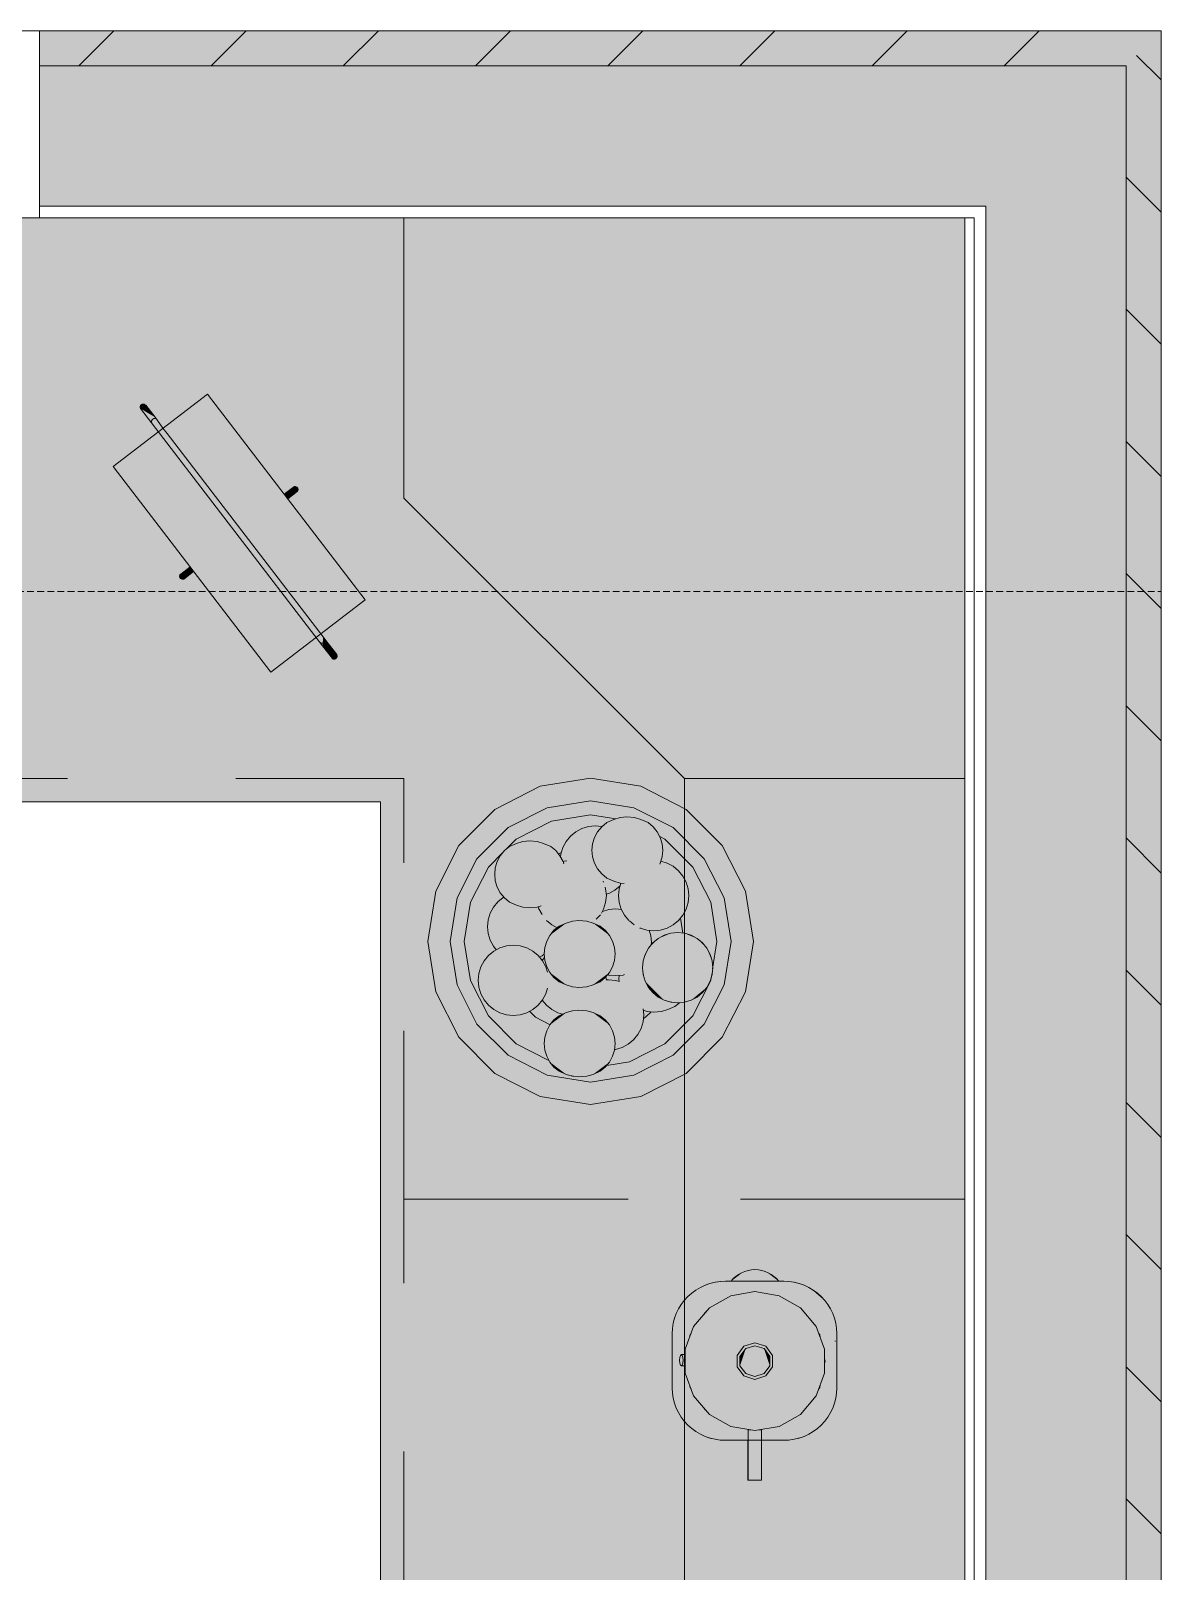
# Model space of a CAD drawing. Header units: inches. Extents: x 99 to 12024, y -5408 to 2559.
# Drawn here: x 9306.7 to 9355.1, y -4464.9 to -4399 of the extents above; entities that cross this region are included whole.
import ezdxf

# ---------------------------------------------------------------- set-up
doc = ezdxf.new("R2010")
doc.units = ezdxf.units.IN
doc.header["$LTSCALE"] = 96
doc.header["$MEASUREMENT"] = 0
doc.linetypes.add('Dash', pattern=[0.225, 0.15, -0.075])
doc.linetypes.add('Dot', pattern=[0.15, 0.075, -0.075])
for name, color, linetype, lineweight, true_color in [('Cabinets_  Base', 7, 'Dot', 5, 0xd4b6b5), ('Cabinets_ Countertops', 7, 'Continuous', 5, 0x804040), ('CAD_  Default', 7, 'Continuous', 18, 0x000000), ('Furniture_ Interior', 7, 'Continuous', 25, 0x8080c0), ('Hatch', 7, 'Continuous', 0, 0x919191)]:
    doc.layers.add(name, color=color, linetype=linetype, lineweight=lineweight, true_color=true_color)
for name, color, linetype, lineweight in [('Cabinets_  Wall', 252, 'Continuous', 5), ('Doors', 5, 'Continuous', 5), ('Fixtures_ Interior', 231, 'Continuous', 0), ('Walls_  Normal', 6, 'Continuous', 13), ('Windows', 5, 'Continuous', 5)]:
    doc.layers.add(name, color=color, linetype=linetype, lineweight=lineweight)

# ---------------------------------------------------------------- blocks, each defined once
blk = doc.blocks.new('Appliances_Small Appliances_Blender')
at = {"layer": 'Fixtures_ Interior', "color": 17, "lineweight": 0, "true_color": 0x804040, "transparency": 33554687}
for p, q in [((-1.951, 9.182), (-1.922, 9.188)), ((3.147, 4.921), (3.147, 5.028)), ((3.147, 4.276), (3.147, 4.4)), ((3.151, 4.898), (3.151, 5.028)), ((3.151, 4.276), (3.151, 4.423)), ((-0.516, 0.731), (-0.516, 0.512))]:
    blk.add_line(p, q, dxfattribs=at)
for points in [[(-5.376, 6.285, -0.414214), (-2.376, 9.285), (0.749, 9.285, -0.414214), (3.749, 6.285), (3.749, 3, -0.414214), (0.749, 0), (-2.376, 0, -0.414214), (-5.376, 3)], [(-5.376, 3.314, -0.493145), (-5.376, 6.007)]]:
    blk.add_lwpolyline(points, format="xyb", close=True, dxfattribs=at)
for points in [[(-4.543, 3.296), (-4.783, 4.66), (-4.543, 6.025), (-3.85, 7.225), (-2.789, 8.116), (-1.488, 8.59), (-0.102, 8.59), (1.199, 8.116), (2.26, 7.225), (2.953, 6.025), (3.193, 4.66), (2.953, 3.296), (2.26, 2.095), (1.199, 1.205), (-0.102, 0.731), (-1.488, 0.731), (-2.789, 1.205), (-3.85, 2.095)], [(-1.845, 4.66), (-1.644, 5.278), (-1.119, 5.659), (-0.471, 5.659), (0.054, 5.278), (0.255, 4.66), (0.054, 4.043), (-0.471, 3.661), (-1.119, 3.661), (-1.644, 4.043)], [(-1.678, 4.66), (-1.51, 5.18), (-1.068, 5.501), (-0.522, 5.501), (-0.08, 5.18), (0.088, 4.66), (-0.08, 4.141), (-0.522, 3.82), (-1.068, 3.82), (-1.51, 4.141)], [(6.04, 5.028), (6.04, 4.269), (3.749, 4.269), (3.749, 5.028)]]:
    blk.add_lwpolyline(points, close=True, dxfattribs=at)
for points in [[(-2.165, 8.344), (-2.308, 8.315), (-2.386, 8.263)], [(-0.664, 8.59), (-0.795, 8.616), (-0.926, 8.59)], [(0.796, 8.263), (0.718, 8.315), (0.575, 8.344)], [(-3.507, 7.513), (-3.59, 7.457), (-3.612, 7.425)], [(2.022, 7.425), (2.001, 7.457), (1.917, 7.513)], [(3.128, 5.028), (6.04, 5.028), (6.04, 4.276), (3.125, 4.276)], [(-3.612, 1.896), (-3.59, 1.863), (-3.507, 1.807)], [(1.917, 1.807), (2.001, 1.863), (2.022, 1.896)], [(-2.386, 1.058), (-2.308, 1.006), (-2.165, 0.977)], [(0.575, 0.977), (0.718, 1.006), (0.796, 1.058)], [(-1.165, 0.731), (-1.165, 0.512), (-1.122, 0.462), (-1.003, 0.426), (-0.841, 0.412), (-0.679, 0.426), (-0.56, 0.462), (-0.516, 0.512), (-0.56, 0.563), (-0.679, 0.599), (-0.841, 0.613), (-1.003, 0.599), (-1.122, 0.563), (-1.165, 0.512)], [(-0.926, 0.731), (-0.795, 0.705), (-0.664, 0.731)]]:
    blk.add_lwpolyline(points, dxfattribs=at)
at = {"layer": 'Fixtures_ Interior', "color": 7, "lineweight": 0, "true_color": 0xffffff, "transparency": 33554687}
for points in [[(-5.376, 6.285), (-3.524, 9.057), (-5.376, 6.285), (-2.376, 9.285)], [(-2.376, 9.285), (0.749, 9.285), (-2.376, 9.285), (-5.376, 6.285)], [(0.749, 9.285), (3.749, 6.285), (0.749, 9.285), (-5.376, 6.285)], [(-4.202, 8.665), (-3.524, 9.057), (-4.202, 8.665), (-5.376, 6.285)], [(-3.876, 8.883), (-3.524, 9.057), (-3.876, 8.883), (-4.202, 8.665)], [(-3.524, 9.057), (-2.768, 9.26), (-3.524, 9.057), (-2.376, 9.285)], [(-3.152, 9.183), (-2.768, 9.26), (-3.152, 9.183), (-3.524, 9.057)], [(0.749, 9.285), (1.897, 9.057), (0.749, 9.285), (2.575, 8.665)], [(2.575, 8.665), (2.87, 8.407), (2.575, 8.665), (0.749, 9.285)], [(0.749, 9.285), (3.347, 7.785), (0.749, 9.285), (3.521, 7.433)], [(0.749, 9.285), (3.521, 7.433), (0.749, 9.285), (3.723, 6.677)], [(0.749, 9.285), (1.141, 9.26), (0.749, 9.285), (1.897, 9.057)], [(2.87, 8.407), (3.347, 7.785), (2.87, 8.407), (0.749, 9.285)], [(3.723, 6.677), (3.749, 6.285), (3.723, 6.677), (0.749, 9.285)], [(1.141, 9.26), (1.526, 9.183), (1.141, 9.26), (1.897, 9.057)], [(1.897, 9.057), (2.249, 8.883), (1.897, 9.057), (2.575, 8.665)], [(-5.376, 6.285), (-4.974, 7.785), (-5.376, 6.285), (-4.202, 8.665)], [(-4.974, 7.785), (-4.756, 8.112), (-4.974, 7.785), (-4.202, 8.665)], [(-4.497, 8.407), (-4.202, 8.665), (-4.497, 8.407), (-4.756, 8.112)], [(-3.85, 7.225), (-2.789, 8.116), (-3.85, 7.225), (1.199, 8.116)], [(1.199, 8.116), (2.26, 7.225), (1.199, 8.116), (-3.85, 7.225)], [(-2.789, 8.116), (-1.488, 8.59), (-2.789, 8.116), (1.199, 8.116)], [(-1.488, 8.59), (-0.102, 8.59), (-1.488, 8.59), (1.199, 8.116)], [(3.129, 8.112), (3.347, 7.785), (3.129, 8.112), (2.87, 8.407)], [(-5.376, 6.285), (-5.35, 6.677), (-5.376, 6.285), (-4.974, 7.785)], [(-5.35, 6.677), (-5.148, 7.433), (-5.35, 6.677), (-4.974, 7.785)], [(-5.274, 7.062), (-5.148, 7.433), (-5.274, 7.062), (-5.35, 6.677)], [(-4.543, 6.025), (-3.85, 7.225), (-4.543, 6.025), (2.953, 6.025)], [(-3.85, 7.225), (2.26, 7.225), (-3.85, 7.225), (2.953, 6.025)], [(3.521, 7.433), (3.647, 7.062), (3.521, 7.433), (3.723, 6.677)], [(3.749, 3), (-5.376, 3), (3.749, 3), (3.749, 6.285)], [(3.749, 6.285), (-5.376, 3), (3.749, 6.285), (-5.376, 6.285)], [(-6.025, 4.439), (-6.04, 4.66), (-6.025, 4.439), (-5.376, 6.007)], [(-6.04, 4.66), (-6.025, 4.882), (-6.04, 4.66), (-5.376, 6.007)], [(-6.025, 4.439), (-5.376, 6.007), (-6.025, 4.439), (-5.911, 4.011)], [(-6.025, 4.882), (-5.911, 5.31), (-6.025, 4.882), (-5.376, 6.007)], [(-6.025, 4.882), (-5.982, 5.1), (-6.025, 4.882), (-5.911, 5.31)], [(-5.911, 4.011), (-5.376, 6.007), (-5.911, 4.011), (-5.376, 3.314)], [(-5.911, 5.31), (-5.813, 5.509), (-5.911, 5.31), (-5.376, 6.007)], [(-5.813, 5.509), (-5.689, 5.693), (-5.813, 5.509), (-5.376, 6.007)], [(-5.689, 5.693), (-5.543, 5.86), (-5.689, 5.693), (-5.376, 6.007)], [(-4.543, 6.025), (3.193, 4.66), (-4.543, 6.025), (-4.783, 4.66)], [(2.953, 6.025), (3.193, 4.66), (2.953, 6.025), (-4.543, 6.025)], [(-1.845, 4.66), (-1.644, 5.278), (-1.845, 4.66), (0.255, 4.66)], [(-1.644, 5.278), (-1.119, 5.659), (-1.644, 5.278), (-0.471, 5.659)], [(-0.471, 5.659), (0.054, 5.278), (-0.471, 5.659), (-1.644, 5.278)], [(-1.644, 5.278), (0.054, 5.278), (-1.644, 5.278), (0.255, 4.66)], [(-1.51, 5.18), (-1.068, 5.501), (-1.51, 5.18), (-0.522, 5.501)], [(-0.522, 5.501), (-0.08, 5.18), (-0.522, 5.501), (-1.51, 5.18)], [(-5.911, 4.011), (-5.982, 4.221), (-5.911, 4.011), (-6.025, 4.439)], [(-4.783, 4.66), (3.193, 4.66), (-4.783, 4.66), (-4.543, 3.296)], [(-4.543, 3.296), (3.193, 4.66), (-4.543, 3.296), (2.953, 3.296)], [(-1.644, 4.043), (-1.845, 4.66), (-1.644, 4.043), (0.255, 4.66)], [(-1.678, 4.66), (-1.51, 5.18), (-1.678, 4.66), (0.088, 4.66)], [(0.088, 4.66), (-0.08, 4.141), (0.088, 4.66), (-1.678, 4.66)], [(-1.678, 4.66), (-0.08, 4.141), (-1.678, 4.66), (-1.51, 4.141)], [(-1.644, 4.043), (0.255, 4.66), (-1.644, 4.043), (0.054, 4.043)], [(-1.51, 5.18), (-0.08, 5.18), (-1.51, 5.18), (0.088, 4.66)], [(3.749, 5.028), (6.04, 5.028), (3.749, 5.028), (6.04, 4.269)], [(3.749, 5.028), (6.04, 4.269), (3.749, 5.028), (3.749, 4.269)], [(-5.376, 3.314), (-5.543, 3.46), (-5.376, 3.314), (-5.911, 4.011)], [(-5.543, 3.46), (-5.813, 3.812), (-5.543, 3.46), (-5.911, 4.011)], [(-5.689, 3.627), (-5.813, 3.812), (-5.689, 3.627), (-5.543, 3.46)], [(0.054, 4.043), (-0.471, 3.661), (0.054, 4.043), (-1.644, 4.043)], [(-1.644, 4.043), (-0.471, 3.661), (-1.644, 4.043), (-1.119, 3.661)], [(-0.08, 4.141), (-0.522, 3.82), (-0.08, 4.141), (-1.51, 4.141)], [(-1.51, 4.141), (-0.522, 3.82), (-1.51, 4.141), (-1.068, 3.82)], [(-2.376, 0), (-5.376, 3), (-2.376, 0), (3.749, 3)], [(-5.274, 2.224), (-5.35, 2.608), (-5.274, 2.224), (-5.376, 3)], [(-4.974, 1.5), (-5.274, 2.224), (-4.974, 1.5), (-5.376, 3)], [(-2.376, 0), (-4.974, 1.5), (-2.376, 0), (-5.376, 3)], [(2.953, 3.296), (2.26, 2.095), (2.953, 3.296), (-4.543, 3.296)], [(-4.543, 3.296), (2.26, 2.095), (-4.543, 3.296), (-3.85, 2.095)], [(3.749, 3), (0.749, 0), (3.749, 3), (-2.376, 0)], [(1.141, 0.026), (0.749, 0), (1.141, 0.026), (3.749, 3)], [(3.749, 3), (1.897, 0.228), (3.749, 3), (1.141, 0.026)], [(3.749, 3), (2.575, 0.62), (3.749, 3), (1.897, 0.228)], [(3.749, 3), (2.87, 0.879), (3.749, 3), (2.575, 0.62)], [(3.347, 1.5), (2.87, 0.879), (3.347, 1.5), (3.749, 3)], [(3.723, 2.608), (3.347, 1.5), (3.723, 2.608), (3.749, 3)], [(3.521, 1.852), (3.347, 1.5), (3.521, 1.852), (3.723, 2.608)], [(3.723, 2.608), (3.647, 2.224), (3.723, 2.608), (3.521, 1.852)], [(-4.974, 1.5), (-5.148, 1.852), (-4.974, 1.5), (-5.274, 2.224)], [(-3.85, 2.095), (2.26, 2.095), (-3.85, 2.095), (1.199, 1.205)], [(-3.85, 2.095), (1.199, 1.205), (-3.85, 2.095), (-2.789, 1.205)], [(-2.376, 0), (-4.756, 1.174), (-2.376, 0), (-4.974, 1.5)], [(-2.376, 0), (-2.768, 0.026), (-2.376, 0), (-4.756, 1.174)], [(-2.768, 0.026), (-3.524, 0.228), (-2.768, 0.026), (-4.756, 1.174)], [(-4.497, 0.879), (-4.756, 1.174), (-4.497, 0.879), (-4.202, 0.62)], [(-3.524, 0.228), (-4.202, 0.62), (-3.524, 0.228), (-4.756, 1.174)], [(1.199, 1.205), (-1.488, 0.731), (1.199, 1.205), (-2.789, 1.205)], [(-0.102, 0.731), (-1.488, 0.731), (-0.102, 0.731), (1.199, 1.205)], [(3.129, 1.174), (2.87, 0.879), (3.129, 1.174), (3.347, 1.5)], [(-3.876, 0.402), (-4.202, 0.62), (-3.876, 0.402), (-3.524, 0.228)], [(-3.152, 0.102), (-3.524, 0.228), (-3.152, 0.102), (-2.768, 0.026)], [(1.897, 0.228), (1.526, 0.102), (1.897, 0.228), (1.141, 0.026)], [(2.575, 0.62), (2.249, 0.402), (2.575, 0.62), (1.897, 0.228)]]:
    blk.add_solid(points, dxfattribs=at)
blk = doc.blocks.new('Kitchen Items_Hangers & Racks_Tiered Tray')
at = {"layer": 'Furniture_ Interior', "color": 163, "lineweight": 0, "true_color": 0x8080c0, "transparency": 33554687}
for points in [[(-0.084, 5.715), (-0.084, 6.213), (-0.083, 6.239), (-0.075, 6.262), (-0.047, 6.3), (0.006, 6.332), (0.07, 6.333), (0.114, 6.31), (0.128, 6.299), (0.147, 6.278), (0.165, 6.233), (0.165, 5.715)], [(5.614, 5.709), (5.614, 0.626), (-5.477, 0.626), (-5.477, 5.709)], [(-5.199, 3.321), (5.773, 3.321), (5.973, 3.323), (6.734, 3.322), (6.793, 3.302), (6.822, 3.27), (6.825, 3.263), (6.841, 3.224), (6.844, 3.183), (6.836, 3.144), (6.822, 3.115), (6.793, 3.084), (6.749, 3.071), (6.065, 3.067), (-6.736, 3.068), (-6.782, 3.081), (-6.817, 3.112), (-6.837, 3.151), (-6.844, 3.192), (-6.837, 3.234), (-6.817, 3.274), (-6.783, 3.305), (-6.776, 3.308), (-6.72, 3.336), (-6.063, 3.336), (-5.485, 3.323)], [(0.182, 0.1), (0.165, 0.055), (0.146, 0.034), (0.131, 0.023), (0.087, 0), (0.024, 0.001), (-0.03, 0.033), (-0.058, 0.071), (-0.066, 0.094), (-0.066, 0.12), (-0.067, 0.618), (0.182, 0.618)]]:
    blk.add_lwpolyline(points, close=True, dxfattribs=at)
for points in [[(-5.95, 3.086), (-5.991, 3.095), (-6.026, 3.122), (-6.049, 3.163), (-6.057, 3.211), (-6.049, 3.259), (-6.026, 3.3), (-5.991, 3.327), (-5.95, 3.336)], [(5.886, 3.074), (5.927, 3.084), (5.962, 3.111), (5.985, 3.152), (5.993, 3.2), (5.985, 3.248), (5.962, 3.288), (5.927, 3.315), (5.886, 3.325)]]:
    blk.add_lwpolyline(points, dxfattribs=at)
at = {"layer": 'Furniture_ Interior', "color": 7, "lineweight": 0, "true_color": 0xffffff, "transparency": 33554687}
for points in [[(-0.084, 6.213), (-0.047, 6.3), (-0.084, 6.213), (0.114, 6.31)], [(0.114, 6.31), (0.165, 6.233), (0.114, 6.31), (-0.084, 6.213)], [(-0.075, 6.262), (-0.047, 6.3), (-0.075, 6.262), (-0.084, 6.213)], [(-0.084, 6.213), (-0.083, 6.239), (-0.084, 6.213), (-0.075, 6.262)], [(-0.084, 6.213), (0.165, 6.233), (-0.084, 6.213), (0.165, 5.715)], [(0.165, 5.715), (-0.084, 5.715), (0.165, 5.715), (-0.084, 6.213)], [(-0.047, 6.3), (0.006, 6.332), (-0.047, 6.3), (0.114, 6.31)], [(0.006, 6.332), (0.07, 6.333), (0.006, 6.332), (0.114, 6.31)], [(0.128, 6.299), (0.165, 6.233), (0.128, 6.299), (0.114, 6.31)], [(0.147, 6.278), (0.165, 6.233), (0.147, 6.278), (0.128, 6.299)], [(-5.477, 5.709), (5.614, 5.709), (-5.477, 5.709), (5.614, 0.626)], [(-5.477, 5.709), (5.614, 0.626), (-5.477, 5.709), (-5.477, 0.626)], [(-6.817, 3.274), (-6.776, 3.308), (-6.817, 3.274), (-6.837, 3.234)], [(-6.837, 3.234), (-6.776, 3.308), (-6.837, 3.234), (-6.736, 3.068)], [(-6.783, 3.305), (-6.776, 3.308), (-6.783, 3.305), (-6.817, 3.274)], [(-6.736, 3.068), (-6.776, 3.308), (-6.736, 3.068), (-6.72, 3.336)], [(-6.72, 3.336), (-6.063, 3.336), (-6.72, 3.336), (-6.736, 3.068)], [(-6.736, 3.068), (-6.063, 3.336), (-6.736, 3.068), (-5.485, 3.323)], [(-5.485, 3.323), (-5.199, 3.321), (-5.485, 3.323), (-6.736, 3.068)], [(6.065, 3.067), (-6.736, 3.068), (6.065, 3.067), (-5.199, 3.321)], [(5.773, 3.321), (6.065, 3.067), (5.773, 3.321), (-5.199, 3.321)], [(5.773, 3.321), (5.973, 3.323), (5.773, 3.321), (6.065, 3.067)], [(5.973, 3.323), (6.734, 3.322), (5.973, 3.323), (6.065, 3.067)], [(6.734, 3.322), (6.749, 3.071), (6.734, 3.322), (6.065, 3.067)], [(6.793, 3.302), (6.825, 3.263), (6.793, 3.302), (6.734, 3.322)], [(6.734, 3.322), (6.825, 3.263), (6.734, 3.322), (6.841, 3.224)], [(6.841, 3.224), (6.844, 3.183), (6.841, 3.224), (6.734, 3.322)], [(6.844, 3.183), (6.749, 3.071), (6.844, 3.183), (6.734, 3.322)], [(6.822, 3.27), (6.825, 3.263), (6.822, 3.27), (6.793, 3.302)], [(-6.736, 3.068), (-6.844, 3.192), (-6.736, 3.068), (-6.837, 3.234)], [(-6.837, 3.151), (-6.844, 3.192), (-6.837, 3.151), (-6.736, 3.068)], [(-6.736, 3.068), (-6.817, 3.112), (-6.736, 3.068), (-6.837, 3.151)], [(-6.782, 3.081), (-6.817, 3.112), (-6.782, 3.081), (-6.736, 3.068)], [(6.836, 3.144), (6.749, 3.071), (6.836, 3.144), (6.844, 3.183)], [(6.836, 3.144), (6.822, 3.115), (6.836, 3.144), (6.749, 3.071)], [(6.793, 3.084), (6.749, 3.071), (6.793, 3.084), (6.822, 3.115)], [(-0.066, 0.12), (-0.067, 0.618), (-0.066, 0.12), (0.182, 0.618)], [(0.182, 0.618), (0.182, 0.1), (0.182, 0.618), (-0.066, 0.12)], [(-0.058, 0.071), (-0.066, 0.094), (-0.058, 0.071), (-0.066, 0.12)], [(-0.03, 0.033), (-0.058, 0.071), (-0.03, 0.033), (-0.066, 0.12)], [(0.131, 0.023), (-0.03, 0.033), (0.131, 0.023), (-0.066, 0.12)], [(0.182, 0.1), (0.131, 0.023), (0.182, 0.1), (-0.066, 0.12)], [(0.024, 0.001), (-0.03, 0.033), (0.024, 0.001), (0.131, 0.023)], [(0.131, 0.023), (0.087, 0), (0.131, 0.023), (0.024, 0.001)], [(0.182, 0.1), (0.146, 0.034), (0.182, 0.1), (0.131, 0.023)], [(0.165, 0.055), (0.146, 0.034), (0.165, 0.055), (0.182, 0.1)]]:
    blk.add_solid(points, dxfattribs=at)
blk = doc.blocks.new('Kitchen Items_Food_Bowl of Fruit')
at = {"layer": 'Furniture_ Interior', "color": 163, "lineweight": 0, "true_color": 0x8080c0, "transparency": 33554687}
for p, q in [((-0.353, 10.919), (-0.999, 10.817)), ((-0.71, 8.836), (-0.875, 8.636)), ((-2.576, 7.506), (-2.535, 7.528)), ((-1.141, 7.39), (-0.946, 7.203)), ((1.508, 7.628), (1.659, 7.643)), ((-3.803, 5.717), (-3.74, 5.594)), ((-1.385, 4.753), (-1.481, 4.723)), ((-1.156, 4.891), (-1.395, 4.753)), ((0.813, 4.901), (0.692, 5))]:
    blk.add_line(p, q, dxfattribs=at)
for points in [[(-5.638, 2.873), (-6.628, 4.815), (-6.969, 6.969), (-6.628, 9.122), (-5.638, 11.065), (-4.096, 12.607), (-2.153, 13.596), (0, 13.938), (2.153, 13.596), (4.096, 12.607), (5.638, 11.065), (6.628, 9.122), (6.969, 6.969), (6.628, 4.815), (5.638, 2.873), (4.096, 1.331), (2.153, 0.341), (0, 0), (-2.153, 0.341), (-4.096, 1.331)], [(-5.715, 5.112), (-6.009, 6.969), (-5.715, 8.826), (-4.862, 10.501), (-3.532, 11.83), (-1.857, 12.684), (0, 12.978), (1.857, 12.684), (3.532, 11.83), (4.862, 10.501), (5.715, 8.826), (6.009, 6.969), (5.715, 5.112), (4.862, 3.437), (3.532, 2.107), (1.857, 1.254), (0, 0.96), (-1.857, 1.254), (-3.532, 2.107), (-4.862, 3.437)], [(-0.261, 10.118), (-0.347, 10.4), (-0.375, 10.693), (-0.347, 10.986), (-0.261, 11.268), (-0.122, 11.528), (0.065, 11.755), (0.292, 11.942), (0.552, 12.081), (0.834, 12.167), (1.127, 12.195), (1.42, 12.167), (1.702, 12.081), (1.962, 11.942), (2.189, 11.755), (2.376, 11.528), (2.515, 11.268), (2.6, 10.986), (2.629, 10.693), (2.6, 10.4), (2.515, 10.118), (2.376, 9.858), (2.189, 9.631), (1.962, 9.444), (1.702, 9.305), (1.42, 9.22), (1.127, 9.191), (0.834, 9.22), (0.552, 9.305), (0.292, 9.444), (0.065, 9.631), (-0.122, 9.858)], [(-0.652, 5.618), (-0.784, 5.925), (-0.865, 6.192), (-0.893, 6.471), (-0.865, 6.809), (-0.784, 7.076), (-0.652, 7.383), (-0.475, 7.599), (-0.258, 7.776), (-0.012, 7.908), (0.256, 7.99), (0.535, 8.017), (0.813, 7.99), (1.081, 7.908), (1.327, 7.776), (1.544, 7.599), (1.721, 7.383), (1.853, 7.076), (1.934, 6.809), (1.962, 6.471), (1.934, 6.192), (1.853, 5.925), (1.721, 5.618), (1.544, 5.402), (1.327, 5.225), (1.081, 5.093), (0.813, 5.012), (0.535, 4.984), (0.256, 5.012), (-0.012, 5.093), (-0.258, 5.225), (-0.475, 5.402)], [(3.569, 5.225), (3.353, 5.402), (3.175, 5.618), (3.043, 5.925), (2.962, 6.192), (2.935, 6.471), (2.962, 6.809), (3.043, 7.076), (3.175, 7.383), (3.353, 7.599), (3.569, 7.776), (3.816, 7.908), (4.084, 7.99), (4.362, 8.017), (4.64, 7.99), (4.908, 7.908), (5.155, 7.776), (5.371, 7.599), (5.549, 7.383), (5.681, 7.076), (5.762, 6.809), (5.789, 6.471), (5.762, 6.192), (5.681, 5.925), (5.549, 5.618), (5.371, 5.402), (5.155, 5.225), (4.908, 5.093), (4.64, 5.012), (4.362, 4.984), (4.084, 5.012), (3.816, 5.093)]]:
    blk.add_lwpolyline(points, close=True, dxfattribs=at)
for points in [[(-4.488, 9.926), (-4.375, 10.147), (-3.179, 11.344), (-1.671, 12.112), (0, 12.377), (1.172, 12.191)], [(1.522, 12.136), (1.671, 12.112), (3.179, 11.344), (4.375, 10.147), (5.143, 8.64), (5.299, 7.658)], [(-3.429, 9.977), (-3.348, 10.246), (-3.209, 10.506), (-3.022, 10.733), (-2.794, 10.92), (-2.535, 11.059), (-2.253, 11.144), (-1.96, 11.173), (-1.667, 11.144), (-1.385, 11.059), (-1.125, 10.92), (-0.897, 10.733), (-0.71, 10.506), (-0.572, 10.246), (-0.486, 9.964), (-0.457, 9.671), (-0.486, 9.378), (-0.572, 9.096), (-0.582, 9.076)], [(2.622, 10.769), (2.779, 10.577), (2.911, 10.271), (2.992, 10.003), (3.02, 9.665), (2.992, 9.387), (2.943, 9.224)], [(-2.477, 8.399), (-2.493, 8.236), (-2.574, 7.969), (-2.706, 7.662), (-2.884, 7.446), (-3.1, 7.269), (-3.347, 7.137), (-3.615, 7.056), (-3.893, 7.028), (-4.171, 7.056), (-4.439, 7.137), (-4.686, 7.269), (-4.902, 7.446), (-5.08, 7.662), (-5.212, 7.969), (-5.293, 8.236), (-5.32, 8.515), (-5.293, 8.853), (-5.212, 9.12), (-5.08, 9.427), (-4.902, 9.643), (-4.686, 9.82), (-4.439, 9.952), (-4.171, 10.033), (-3.893, 10.061), (-3.615, 10.033), (-3.347, 9.952), (-3.298, 9.926)], [(-0.476, 9.478), (-0.243, 9.549), (0.036, 9.576), (0.144, 9.566)], [(2.875, 9.217), (3.141, 9.243), (3.434, 9.214), (3.716, 9.129), (3.975, 8.99), (4.203, 8.803), (4.39, 8.576), (4.529, 8.316), (4.614, 8.034), (4.618, 7.992)], [(3.289, 9.229), (3.241, 9.324), (3.009, 9.556)], [(-0.897, 8.609), (-1.125, 8.422), (-1.385, 8.283), (-1.667, 8.198), (-1.96, 8.169), (-2.253, 8.198), (-2.49, 8.27)], [(-3.933, 3.348), (-4.375, 3.79), (-5.143, 5.298), (-5.408, 6.969), (-5.237, 8.051)], [(-2.379, 8.236), (-2.372, 8.23), (-2.185, 8.002), (-2.046, 7.743), (-2.015, 7.637)], [(-1.277, 7.471), (-1.283, 7.484), (-1.364, 7.752), (-1.391, 8.03), (-1.37, 8.291)], [(1.42, 8.419), (1.436, 8.368), (1.463, 8.03), (1.436, 7.752), (1.42, 7.701)], [(1.715, 8.191), (1.593, 8.179), (1.45, 8.193)], [(1.648, 7.642), (1.639, 7.741), (1.667, 8.034), (1.719, 8.203)], [(-3.614, 5.683), (-3.728, 5.694), (-4.009, 5.78), (-4.269, 5.919), (-4.497, 6.105), (-4.684, 6.333), (-4.822, 6.593), (-4.908, 6.875), (-4.937, 7.168), (-4.909, 7.454)], [(-2.315, 7.595), (-2.253, 7.614), (-1.96, 7.643), (-1.667, 7.614), (-1.385, 7.528), (-1.201, 7.43)], [(-3.415, 5.789), (-3.433, 5.847), (-3.444, 5.958)], [(-1.518, 4.847), (-1.47, 4.689), (-1.443, 4.351), (-1.47, 4.073), (-1.552, 3.805), (-1.683, 3.499), (-1.861, 3.283), (-2.077, 3.105), (-2.324, 2.973), (-2.592, 2.892), (-2.87, 2.865), (-3.149, 2.892), (-3.416, 2.973), (-3.663, 3.105), (-3.879, 3.283), (-4.057, 3.499), (-4.189, 3.805), (-4.27, 4.073), (-4.297, 4.351), (-4.27, 4.689), (-4.189, 4.957), (-4.057, 5.263), (-3.879, 5.479), (-3.663, 5.657), (-3.416, 5.789), (-3.319, 5.818)], [(-0.586, 5.538), (-0.71, 5.306), (-0.888, 5.089)], [(3.109, 5.771), (3.047, 5.566), (2.908, 5.306), (2.721, 5.078), (2.505, 4.901)], [(5.088, 5.189), (4.375, 3.79), (3.179, 2.594), (1.671, 1.826), (0, 1.561), (-1.671, 1.826), (-3.179, 2.594), (-3.814, 3.229)], [(1.998, 5.12), (2.234, 5.049), (2.494, 4.91), (2.721, 4.723), (2.908, 4.496), (3.047, 4.236), (3.133, 3.954), (3.161, 3.661), (3.133, 3.368), (3.047, 3.086), (2.908, 2.826), (2.721, 2.599), (2.494, 2.412), (2.234, 2.273), (1.952, 2.188), (1.659, 2.159), (1.366, 2.188), (1.084, 2.273), (0.824, 2.412), (0.597, 2.599), (0.41, 2.826), (0.271, 3.086), (0.186, 3.368), (0.157, 3.661), (0.186, 3.954), (0.271, 4.236), (0.41, 4.496), (0.597, 4.723), (0.824, 4.91), (1.084, 5.049), (1.32, 5.12)], [(0.546, 4.985), (0.621, 4.893), (0.677, 4.789)], [(2.983, 4.356), (3.241, 4.614), (3.557, 5.234)], [(0.354, 2.931), (0.207, 2.81), (-0.053, 2.671), (-0.335, 2.585), (-0.628, 2.557), (-0.921, 2.585), (-1.203, 2.671), (-1.462, 2.81), (-1.69, 2.997), (-1.877, 3.224), (-1.894, 3.256)]]:
    blk.add_lwpolyline(points, dxfattribs=at)
at = {"layer": 'Furniture_ Interior', "color": 7, "lineweight": 0, "true_color": 0xffffff, "transparency": 33554687}
for points in [[(-2.153, 13.596), (0, 13.938), (-2.153, 13.596), (5.638, 11.065)], [(0, 13.938), (2.153, 13.596), (0, 13.938), (5.638, 11.065)], [(-4.096, 12.607), (-2.153, 13.596), (-4.096, 12.607), (-5.638, 11.065)], [(-5.638, 11.065), (-2.153, 13.596), (-5.638, 11.065), (5.638, 11.065)], [(4.096, 12.607), (5.638, 11.065), (4.096, 12.607), (2.153, 13.596)], [(-3.532, 11.83), (0, 12.978), (-3.532, 11.83), (-5.715, 8.826)], [(0, 12.978), (3.532, 11.83), (0, 12.978), (-5.715, 8.826)], [(-1.857, 12.684), (0, 12.978), (-1.857, 12.684), (-3.532, 11.83)], [(1.857, 12.684), (3.532, 11.83), (1.857, 12.684), (0, 12.978)], [(-0.122, 11.528), (0.065, 11.755), (-0.122, 11.528), (0.292, 11.942)], [(0.292, 11.942), (2.629, 10.693), (0.292, 11.942), (-0.122, 11.528)], [(0.834, 12.167), (1.127, 12.195), (0.834, 12.167), (0.292, 11.942)], [(1.127, 12.195), (1.702, 12.081), (1.127, 12.195), (0.292, 11.942)], [(0.292, 11.942), (0.552, 12.081), (0.292, 11.942), (0.834, 12.167)], [(0.292, 11.942), (1.702, 12.081), (0.292, 11.942), (2.6, 10.986)], [(2.6, 10.986), (2.629, 10.693), (2.6, 10.986), (0.292, 11.942)], [(1.42, 12.167), (1.702, 12.081), (1.42, 12.167), (1.127, 12.195)], [(1.962, 11.942), (2.6, 10.986), (1.962, 11.942), (1.702, 12.081)], [(1.962, 11.942), (2.189, 11.755), (1.962, 11.942), (2.376, 11.528)], [(1.962, 11.942), (2.376, 11.528), (1.962, 11.942), (2.515, 11.268)], [(2.515, 11.268), (2.6, 10.986), (2.515, 11.268), (1.962, 11.942)], [(-4.862, 10.501), (-3.532, 11.83), (-4.862, 10.501), (-5.715, 8.826)], [(-5.715, 8.826), (3.532, 11.83), (-5.715, 8.826), (5.715, 8.826)], [(-0.347, 10.986), (-0.122, 11.528), (-0.347, 10.986), (-0.375, 10.693)], [(-0.375, 10.693), (-0.122, 11.528), (-0.375, 10.693), (-0.122, 9.858)], [(-0.347, 10.986), (-0.261, 11.268), (-0.347, 10.986), (-0.122, 11.528)], [(-0.122, 9.858), (-0.122, 11.528), (-0.122, 9.858), (2.629, 10.693)], [(4.862, 10.501), (5.715, 8.826), (4.862, 10.501), (3.532, 11.83)], [(-6.628, 9.122), (-5.638, 11.065), (-6.628, 9.122), (-6.969, 6.969)], [(-6.969, 6.969), (-5.638, 11.065), (-6.969, 6.969), (5.638, 11.065)], [(-6.969, 6.969), (5.638, 11.065), (-6.969, 6.969), (0, 0)], [(-0.347, 10.4), (-0.375, 10.693), (-0.347, 10.4), (-0.122, 9.858)], [(2.629, 10.693), (2.515, 10.118), (2.629, 10.693), (-0.122, 9.858)], [(5.638, 11.065), (5.638, 2.873), (5.638, 11.065), (0, 0)], [(2.6, 10.4), (2.515, 10.118), (2.6, 10.4), (2.629, 10.693)], [(6.628, 9.122), (6.969, 6.969), (6.628, 9.122), (5.638, 11.065)], [(6.969, 6.969), (5.638, 2.873), (6.969, 6.969), (5.638, 11.065)], [(-0.122, 9.858), (-0.261, 10.118), (-0.122, 9.858), (-0.347, 10.4)], [(-0.122, 9.858), (2.515, 10.118), (-0.122, 9.858), (0.292, 9.444)], [(2.515, 10.118), (1.702, 9.305), (2.515, 10.118), (0.292, 9.444)], [(1.962, 9.444), (1.702, 9.305), (1.962, 9.444), (2.515, 10.118)], [(2.515, 10.118), (2.376, 9.858), (2.515, 10.118), (1.962, 9.444)], [(0.292, 9.444), (0.065, 9.631), (0.292, 9.444), (-0.122, 9.858)], [(0.834, 9.22), (0.292, 9.444), (0.834, 9.22), (1.127, 9.191)], [(1.127, 9.191), (0.292, 9.444), (1.127, 9.191), (1.702, 9.305)], [(0.834, 9.22), (0.552, 9.305), (0.834, 9.22), (0.292, 9.444)], [(1.42, 9.22), (1.127, 9.191), (1.42, 9.22), (1.702, 9.305)], [(2.376, 9.858), (2.189, 9.631), (2.376, 9.858), (1.962, 9.444)], [(-6.009, 6.969), (-5.715, 8.826), (-6.009, 6.969), (-5.715, 5.112)], [(-5.715, 5.112), (-5.715, 8.826), (-5.715, 5.112), (5.715, 8.826)], [(5.715, 8.826), (5.715, 5.112), (5.715, 8.826), (-5.715, 5.112)], [(6.009, 6.969), (5.715, 5.112), (6.009, 6.969), (5.715, 8.826)], [(0.256, 7.99), (0.535, 8.017), (0.256, 7.99), (-0.784, 7.076)], [(0.535, 8.017), (1.853, 7.076), (0.535, 8.017), (-0.784, 7.076)], [(-0.784, 7.076), (-0.012, 7.908), (-0.784, 7.076), (0.256, 7.99)], [(-0.258, 7.776), (-0.012, 7.908), (-0.258, 7.776), (-0.784, 7.076)], [(0.813, 7.99), (1.853, 7.076), (0.813, 7.99), (0.535, 8.017)], [(0.813, 7.99), (1.081, 7.908), (0.813, 7.99), (1.853, 7.076)], [(1.327, 7.776), (1.853, 7.076), (1.327, 7.776), (1.081, 7.908)], [(4.084, 7.99), (4.362, 8.017), (4.084, 7.99), (3.043, 7.076)], [(4.362, 8.017), (5.681, 7.076), (4.362, 8.017), (3.043, 7.076)], [(3.043, 7.076), (3.816, 7.908), (3.043, 7.076), (4.084, 7.99)], [(3.043, 7.076), (3.569, 7.776), (3.043, 7.076), (3.816, 7.908)], [(4.64, 7.99), (5.681, 7.076), (4.64, 7.99), (4.362, 8.017)], [(4.64, 7.99), (4.908, 7.908), (4.64, 7.99), (5.681, 7.076)], [(5.155, 7.776), (5.681, 7.076), (5.155, 7.776), (4.908, 7.908)], [(-0.784, 7.076), (-0.475, 7.599), (-0.784, 7.076), (-0.258, 7.776)], [(-0.784, 7.076), (-0.652, 7.383), (-0.784, 7.076), (-0.475, 7.599)], [(1.327, 7.776), (1.544, 7.599), (1.327, 7.776), (1.853, 7.076)], [(1.721, 7.383), (1.853, 7.076), (1.721, 7.383), (1.544, 7.599)], [(3.353, 7.599), (3.569, 7.776), (3.353, 7.599), (3.043, 7.076)], [(3.043, 7.076), (3.175, 7.383), (3.043, 7.076), (3.353, 7.599)], [(5.155, 7.776), (5.371, 7.599), (5.155, 7.776), (5.681, 7.076)], [(5.549, 7.383), (5.681, 7.076), (5.549, 7.383), (5.371, 7.599)], [(-6.628, 4.815), (-6.969, 6.969), (-6.628, 4.815), (-5.638, 2.873)], [(-5.638, 2.873), (-6.969, 6.969), (-5.638, 2.873), (0, 0)], [(-0.893, 6.471), (-0.865, 6.809), (-0.893, 6.471), (1.962, 6.471)], [(-0.865, 6.809), (-0.784, 7.076), (-0.865, 6.809), (1.853, 7.076)], [(1.853, 7.076), (1.934, 6.809), (1.853, 7.076), (-0.865, 6.809)], [(-0.865, 6.809), (1.934, 6.809), (-0.865, 6.809), (1.962, 6.471)], [(2.935, 6.471), (2.962, 6.809), (2.935, 6.471), (5.789, 6.471)], [(2.962, 6.809), (3.043, 7.076), (2.962, 6.809), (5.681, 7.076)], [(5.681, 7.076), (5.762, 6.809), (5.681, 7.076), (2.962, 6.809)], [(2.962, 6.809), (5.762, 6.809), (2.962, 6.809), (5.789, 6.471)], [(6.628, 4.815), (5.638, 2.873), (6.628, 4.815), (6.969, 6.969)], [(-0.893, 6.471), (1.962, 6.471), (-0.893, 6.471), (-0.865, 6.192)], [(-0.865, 6.192), (1.962, 6.471), (-0.865, 6.192), (1.934, 6.192)], [(1.934, 6.192), (1.853, 5.925), (1.934, 6.192), (-0.865, 6.192)], [(-0.865, 6.192), (1.853, 5.925), (-0.865, 6.192), (-0.784, 5.925)], [(-0.475, 5.402), (-0.652, 5.618), (-0.475, 5.402), (-0.784, 5.925)], [(-0.784, 5.925), (1.853, 5.925), (-0.784, 5.925), (0.535, 4.984)], [(0.535, 4.984), (0.256, 5.012), (0.535, 4.984), (-0.784, 5.925)], [(-0.784, 5.925), (0.256, 5.012), (-0.784, 5.925), (-0.012, 5.093)], [(-0.012, 5.093), (-0.258, 5.225), (-0.012, 5.093), (-0.784, 5.925)], [(-0.784, 5.925), (-0.258, 5.225), (-0.784, 5.925), (-0.475, 5.402)], [(1.853, 5.925), (0.813, 5.012), (1.853, 5.925), (0.535, 4.984)], [(1.081, 5.093), (0.813, 5.012), (1.081, 5.093), (1.853, 5.925)], [(1.853, 5.925), (1.327, 5.225), (1.853, 5.925), (1.081, 5.093)], [(1.544, 5.402), (1.327, 5.225), (1.544, 5.402), (1.853, 5.925)], [(1.853, 5.925), (1.721, 5.618), (1.853, 5.925), (1.544, 5.402)], [(2.935, 6.471), (5.789, 6.471), (2.935, 6.471), (2.962, 6.192)], [(2.962, 6.192), (5.789, 6.471), (2.962, 6.192), (5.681, 5.925)], [(3.043, 5.925), (2.962, 6.192), (3.043, 5.925), (5.681, 5.925)], [(3.353, 5.402), (3.175, 5.618), (3.353, 5.402), (3.043, 5.925)], [(3.569, 5.225), (3.353, 5.402), (3.569, 5.225), (3.043, 5.925)], [(3.816, 5.093), (3.569, 5.225), (3.816, 5.093), (3.043, 5.925)], [(5.681, 5.925), (4.362, 4.984), (5.681, 5.925), (3.043, 5.925)], [(3.043, 5.925), (4.362, 4.984), (3.043, 5.925), (4.084, 5.012)], [(3.816, 5.093), (3.043, 5.925), (3.816, 5.093), (4.084, 5.012)], [(4.64, 5.012), (4.362, 4.984), (4.64, 5.012), (5.681, 5.925)], [(5.681, 5.925), (4.908, 5.093), (5.681, 5.925), (4.64, 5.012)], [(5.681, 5.925), (5.155, 5.225), (5.681, 5.925), (4.908, 5.093)], [(5.371, 5.402), (5.155, 5.225), (5.371, 5.402), (5.681, 5.925)], [(5.681, 5.925), (5.549, 5.618), (5.681, 5.925), (5.371, 5.402)], [(5.789, 6.471), (5.762, 6.192), (5.789, 6.471), (5.681, 5.925)], [(-5.715, 5.112), (5.715, 5.112), (-5.715, 5.112), (3.532, 2.107)], [(-5.715, 5.112), (3.532, 2.107), (-5.715, 5.112), (-3.532, 2.107)], [(-4.862, 3.437), (-5.715, 5.112), (-4.862, 3.437), (-3.532, 2.107)], [(4.862, 3.437), (3.532, 2.107), (4.862, 3.437), (5.715, 5.112)], [(-5.638, 2.873), (0, 0), (-5.638, 2.873), (-2.153, 0.341)], [(-4.096, 1.331), (-5.638, 2.873), (-4.096, 1.331), (-2.153, 0.341)], [(2.153, 0.341), (0, 0), (2.153, 0.341), (5.638, 2.873)], [(4.096, 1.331), (2.153, 0.341), (4.096, 1.331), (5.638, 2.873)], [(3.532, 2.107), (-1.857, 1.254), (3.532, 2.107), (-3.532, 2.107)], [(1.857, 1.254), (-1.857, 1.254), (1.857, 1.254), (3.532, 2.107)], [(1.857, 1.254), (0, 0.96), (1.857, 1.254), (-1.857, 1.254)]]:
    blk.add_solid(points, dxfattribs=at)

msp = doc.modelspace()

# ---------------------------------------------------------------- linework, layer by layer
at = {"layer": 'Cabinets_  Base', "transparency": 33554687}
for p, q in [((9304.71, -4407), (9346.71, -4407)), ((9346.71, -4407), (9346.71, -4449)), ((9322.71, -4431), (9304.71, -4431)), ((9322.71, -4449), (9322.71, -4431)), ((9322.71, -4467), (9322.71, -4449)), ((9322.71, -4449), (9346.71, -4449)), ((9346.71, -4449), (9346.71, -4467))]:
    msp.add_line(p, q, dxfattribs=at)
for points in [[(9304.71, -4407), (9346.71, -4407), (9346.71, -4449), (9322.71, -4449), (9322.71, -4431), (9304.71, -4431)], [(9346.71, -4449), (9346.71, -4467), (9322.71, -4467), (9322.71, -4449)]]:
    msp.add_lwpolyline(points, close=True, dxfattribs=at)
at = {"layer": 'Cabinets_  Base', "color": 252, "true_color": 0x949494, "transparency": 33554623}
for points in [[(9346.71, -4407), (9322.71, -4431), (9346.71, -4407), (9304.71, -4407)], [(9304.71, -4407), (9322.71, -4431), (9304.71, -4407), (9304.71, -4431)], [(9346.71, -4449), (9322.71, -4431), (9346.71, -4449), (9346.71, -4407)], [(9322.71, -4449), (9322.71, -4431), (9322.71, -4449), (9346.71, -4449)], [(9346.71, -4467), (9322.71, -4467), (9346.71, -4467), (9346.71, -4449)], [(9346.71, -4449), (9322.71, -4467), (9346.71, -4449), (9322.71, -4449)]]:
    msp.add_solid(points, dxfattribs=at)
at = {"layer": 'Cabinets_  Wall', "transparency": 33554687}
for p, q in [((9322.71, -4419), (9322.71, -4407)), ((9322.71, -4407), (9346.71, -4407)), ((9346.71, -4407), (9346.71, -4431)), ((9334.71, -4431), (9322.71, -4419)), ((9334.71, -4467), (9334.71, -4431)), ((9334.71, -4431), (9346.71, -4431)), ((9346.71, -4431), (9346.71, -4467))]:
    msp.add_line(p, q, dxfattribs=at)
for points in [[(9322.71, -4407), (9346.71, -4407), (9346.71, -4431), (9334.71, -4431), (9322.71, -4419)], [(9346.71, -4431), (9346.71, -4467), (9334.71, -4467), (9334.71, -4431)]]:
    msp.add_lwpolyline(points, close=True, dxfattribs=at)
at = {"layer": 'Cabinets_  Wall', "color": 252, "true_color": 0x949494, "transparency": 33554687}
for points in [[(9322.71, -4419), (9322.71, -4407), (9322.71, -4419), (9346.71, -4407)], [(9322.71, -4419), (9346.71, -4407), (9322.71, -4419), (9334.71, -4431)], [(9346.71, -4407), (9346.71, -4431), (9346.71, -4407), (9334.71, -4431)], [(9346.71, -4467), (9334.71, -4467), (9346.71, -4467), (9346.71, -4431)], [(9346.71, -4431), (9334.71, -4467), (9346.71, -4431), (9334.71, -4431)]]:
    msp.add_solid(points, dxfattribs=at)
at = {"layer": 'Cabinets_ Countertops', "transparency": 33554687}
msp.add_lwpolyline([(9321.71, -4467), (9321.71, -4432), (9304.71, -4432), (9304.71, -4407), (9346.71, -4407), (9346.71, -4467)], close=True, dxfattribs=at)
at = {"layer": 'CAD_  Default', "transparency": 33554687}
msp.add_lwpolyline([(9321.71, -4467), (9321.71, -4432), (9304.71, -4432), (9304.71, -4407), (9346.71, -4407), (9346.71, -4467)], close=True, dxfattribs=at)
at = {"layer": 'CAD_  Default', "color": 252, "true_color": 0x949494, "transparency": 33554623}
for points in [[(9321.71, -4432), (9304.71, -4432), (9321.71, -4432), (9304.71, -4407)], [(9304.71, -4407), (9346.71, -4407), (9304.71, -4407), (9321.71, -4432)], [(9321.71, -4432), (9346.71, -4407), (9321.71, -4432), (9346.71, -4467)], [(9346.71, -4467), (9321.71, -4467), (9346.71, -4467), (9321.71, -4432)]]:
    msp.add_solid(points, dxfattribs=at)
at = {"layer": 'Doors', "linetype": 'Dash', "ltscale": 0.02, "transparency": 33554687}
msp.add_line((7915.116, -4423), (9355.116, -4423), dxfattribs=at)
at = {"layer": 'Hatch', "color": 1, "transparency": 33554687}
for p, q in [((9308.801, -4400.5), (9310.301, -4399)), ((9314.458, -4400.5), (9315.958, -4399)), ((9320.115, -4400.5), (9321.615, -4399)), ((9325.772, -4400.5), (9327.272, -4399)), ((9331.428, -4400.5), (9332.928, -4399)), ((9337.085, -4400.5), (9338.585, -4399)), ((9342.742, -4400.5), (9344.242, -4399)), ((9348.399, -4400.5), (9349.899, -4399)), ((9355.116, -4401.101), (9354.066, -4400.051)), ((9353.616, -4405.258), (9355.116, -4406.758)), ((9353.616, -4410.915), (9355.116, -4412.415)), ((9353.616, -4416.572), (9355.116, -4418.072)), ((9355.116, -4423.728), (9353.616, -4422.228)), ((9355.116, -4429.385), (9353.616, -4427.885)), ((9353.616, -4433.542), (9355.116, -4435.042)), ((9353.616, -4439.199), (9355.116, -4440.699)), ((9353.616, -4444.856), (9355.116, -4446.356)), ((9353.616, -4450.513), (9355.116, -4452.013)), ((9353.616, -4456.17), (9355.116, -4457.67)), ((9353.616, -4461.826), (9355.116, -4463.326))]:
    msp.add_line(p, q, dxfattribs=at)
at = {"layer": 'Walls_  Normal', "transparency": 33554687}
for p, q in [((9307.116, -4399), (9355.116, -4399)), ((9307.116, -4399), (9307.116, -4407)), ((9355.116, -4399), (9355.116, -4699)), ((9307.116, -4400.5), (9347.616, -4400.5)), ((9307.116, -4400.5), (9307.116, -4406.5)), ((9353.616, -4400.5), (9347.616, -4400.5)), ((9353.616, -4400.5), (9353.616, -4699)), ((9307.116, -4406.5), (9347.616, -4406.5)), ((9347.616, -4406.5), (9347.616, -4566)), ((9307.116, -4407), (9347.116, -4407)), ((9347.116, -4407), (9347.116, -4565.5))]:
    msp.add_line(p, q, dxfattribs=at)
at = {"layer": 'Walls_  Normal', "color": 252, "true_color": 0x949494, "transparency": 33554687}
for points in [[(9307.116, -4399), (9355.116, -4399), (9307.116, -4400.5), (9353.616, -4400.5)], [(9355.116, -4399), (9355.116, -4699), (9353.616, -4400.5), (9353.616, -4699)], [(9307.116, -4400.5), (9347.616, -4400.5), (9307.116, -4406.5), (9347.616, -4406.5)], [(9353.616, -4400.5), (9353.616, -4699), (9347.616, -4400.5), (9347.616, -4699)]]:
    msp.add_solid(points, dxfattribs=at)
at = {"layer": 'Windows', "transparency": 33554687}
for p, q in [((9271.116, -4399), (9307.116, -4399)), ((9307.116, -4399), (9306.366, -4399)), ((9307.116, -4399), (9307.116, -4407)), ((9271.116, -4407), (9307.116, -4407)), ((9307.116, -4407), (9306.366, -4407))]:
    msp.add_line(p, q, dxfattribs=at)

# ---------------------------------------------------------------- block references
at = {"layer": 'Fixtures_ Interior', "transparency": 33554687, "xscale": 0.7461140155792236, "yscale": 0.7588075399398804, "rotation": 269.9999999999999}
msp.add_blockref('Appliances_Small Appliances_Blender', (9334.192, -4456.522), dxfattribs=at)
at = {"layer": 'Furniture_ Interior', "transparency": 33554687, "rotation": 307.4999999999999}
msp.add_blockref('Kitchen Items_Hangers & Racks_Tiered Tray', (9313.101, -4422.376), dxfattribs=at)
at = {"layer": 'Furniture_ Interior', "transparency": 33554687, "xscale": 1.00153923034668, "rotation": 269.9999999999999}
msp.add_blockref('Kitchen Items_Food_Bowl of Fruit', (9323.728, -4437.969), dxfattribs=at)

doc.saveas('drawing.dxf')
